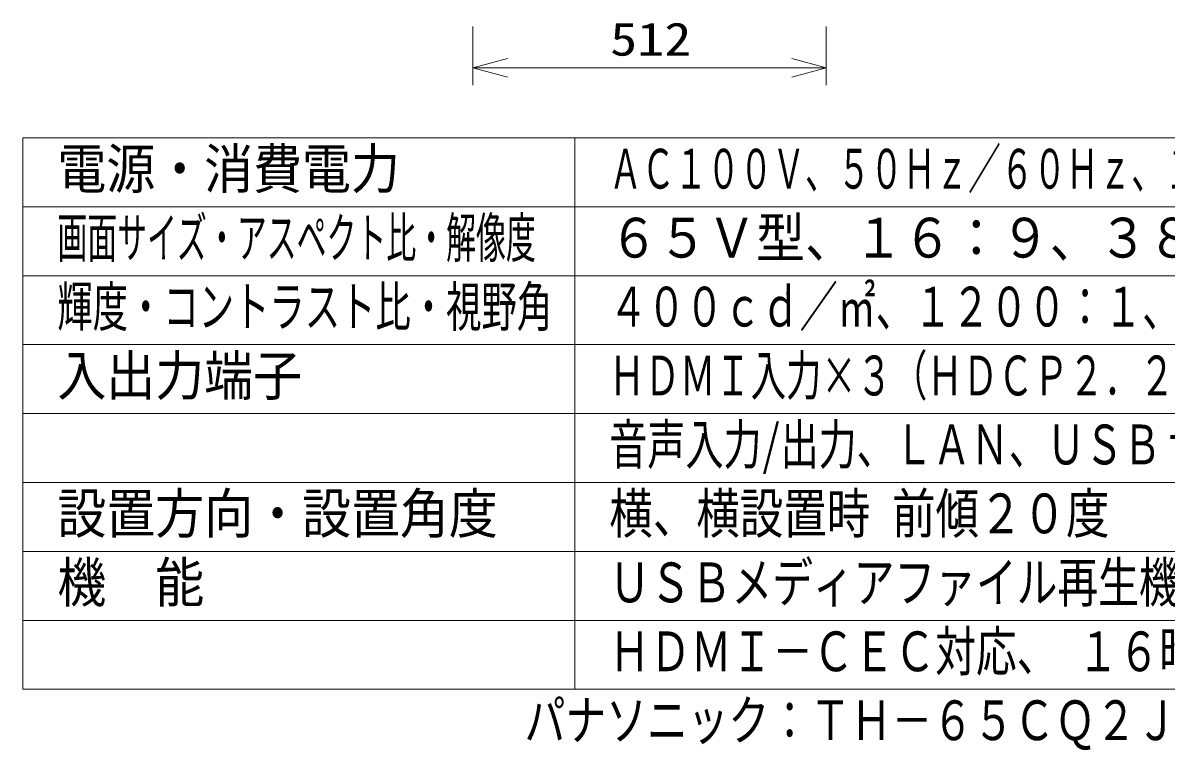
# Model space of a CAD drawing. Units: millimetres on the paper. Extents: x -62 to 65, y -59 to 59.
# Drawn here: x -62.5 to 20.4, y -58.9 to -6.2 of the extents above; entities that cross this region are included whole.
import ezdxf
from ezdxf.enums import TextEntityAlignment as Align

# ---------------------------------------------------------------- set-up
doc = ezdxf.new("R2010")
doc.units = ezdxf.units.MM
doc.layers.add('0-0_MOJI1', color=7, linetype='Continuous')
doc.layers.add('0-1_相当品', color=4, linetype='Continuous')
for name, color, linetype, lineweight in [('0-2_WAKU', 4, 'Continuous', 9), ('0-4_SUNPOU', 7, 'Continuous', 9), ('0-5_0', 7, 'Continuous', 9)]:
    doc.layers.add(name, color=color, linetype=linetype, lineweight=lineweight)
doc.styles.add('ＭＳ ゴシック', font='')
doc.styles.get('ＭＳ ゴシック').set_extended_font_data('MS Gothic')

# ---------------------------------------------------------------- blocks, each defined once
blk = doc.blocks.new('_Open30')
at = {"layer": '0-5_0'}
blk.add_line((0, 0), (-1, 0), dxfattribs=at)
blk.add_lwpolyline([(-1, 0.2679), (0, 0), (-1, -0.2679)], dxfattribs=at)

msp = doc.modelspace()

# ---------------------------------------------------------------- linework, layer by layer
at = {"layer": '0-2_WAKU', "color": 3}
for p, q in [((62.54, -14.492), (-62.46, -14.492)), ((-62.46, -54.492), (-62.46, -14.492)), ((-22.46, -54.492), (-22.46, -14.492)), ((-62.46, -54.492), (62.54, -54.492))]:
    msp.add_line(p, q, dxfattribs=at)
at = {"layer": '0-2_WAKU'}
for p, q in [((62.54, -19.492), (-62.46, -19.492)), ((62.54, -24.492), (-62.46, -24.492)), ((-62.46, -29.492), (62.54, -29.492)), ((-62.46, -34.492), (62.54, -34.492)), ((-62.46, -39.492), (62.54, -39.492)), ((-62.46, -44.492), (62.54, -44.492)), ((-62.46, -49.492), (62.54, -49.492))]:
    msp.add_line(p, q, dxfattribs=at)
at = {"layer": '0-4_SUNPOU'}
for p, q in [((-29.85, -6.416), (-29.85, -10.666)), ((-4.235, -6.416), (-4.235, -10.666)), ((-27.35, -9.416), (-6.735, -9.416))]:
    msp.add_line(p, q, dxfattribs=at)

# ---------------------------------------------------------------- block references
at = {"layer": '0-4_SUNPOU', "xscale": 2.5, "yscale": 2.5, "rotation": 180}
msp.add_blockref('_Open30', (-29.85, -9.416), dxfattribs=at)
at = {"layer": '0-4_SUNPOU', "xscale": 2.5, "yscale": 2.5}
msp.add_blockref('_Open30', (-4.235, -9.416), dxfattribs=at)

# ---------------------------------------------------------------- texts
at = {"layer": '0-0_MOJI1', "style": 'ＭＳ ゴシック'}
for s, height, width, p in [('電源・消費電力', 2.889, 0.9, (-59.96, -19.047)), ('ＡＣ１００Ｖ、５０Ｈｚ／６０Ｈｚ、１９６Ｗ（動作時平均消費電力１４５Ｗ）', 2.889, 0.6, (-19.96, -19.047)), ('画面サイズ・アスペクト比・解像度', 2.889, 0.55, (-59.96, -24.047)), ('６５Ｖ型、１６：９、３８４０×２１６０', 2.889, 0.9, (-19.96, -24.047)), ('４００ｃｄ／㎡、１２００：１、１７８°／１７８°（ＣＲ＞１０）', 2.889, 0.7, (-19.96, -29.047)), ('輝度・コントラスト比・視野角', 2.889, 0.65, (-59.96, -29.047)), ('ＨＤＭＩ入力×３（ＨＤＣＰ２．２対応）、シリアル入力、ＰＣ入力、', 2.889, 0.65, (-19.96, -34.047)), ('入出力端子', 2.889, 0.9, (-59.96, -34.047)), ('音声入力/出力、ＬＡＮ、ＵＳＢｔｙｐｅＡ（ＵＳＢ２．０対応）', 2.889, 0.7, (-19.96, -39.047)), ('設置方向・設置角度', 2.889, 0.9, (-59.96, -44.047)), ('横、横設置時 前傾２０度', 2.889, 0.8, (-19.96, -44.047)), ('機\u3000能', 2.889, 0.9, (-59.96, -49.047)), ('ＵＳＢメディアファイル再生機能、シリアル制御、ＬＡＮ制御、', 2.886, 0.75, (-19.96, -49.047)), ('ＨＤＭＩ－ＣＥＣ対応、 １６時間連続稼働／日', 2.886, 0.75, (-19.96, -54.047))]:
    msp.add_text(s, height=height, dxfattribs=dict(at, width=width)).set_placement(p, align=Align.BOTTOM_LEFT)
at = {"layer": '0-1_相当品', "style": 'ＭＳ ゴシック', "width": 0.75}
msp.add_text('パナソニック：ＴＨ－６５ＣＱ２Ｊ＋ＴＹ－ＳＴ７５ＰＥ９\u3000相当品', height=2.889, dxfattribs=at).set_placement((-26.1, -59.047), align=Align.BOTTOM_LEFT)
at = {"layer": '0-4_SUNPOU', "style": 'ＭＳ ゴシック', "width": 1.2}
msp.add_text('512', height=2.405, dxfattribs=at).set_placement((-19.9, -9.254), align=Align.BOTTOM_LEFT)

doc.saveas('drawing.dxf')
